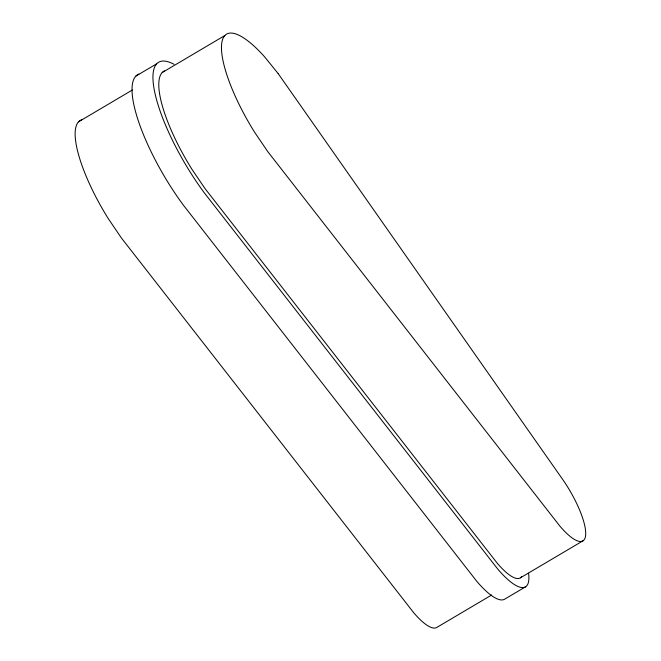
<?xml version="1.0" encoding="UTF-8"?>
<svg xmlns="http://www.w3.org/2000/svg" width="661" height="661" viewBox="0 0 661 661"><rect width="100%" height="100%" fill="white"/><g stroke="black" fill="none" stroke-linecap="round" stroke-linejoin="round"><path stroke-width="0.99" d="M135.802 76.155L156.69 63.803M78.519 121.839L132.365 90.003M162.168 72.578L224.839 35.529M520.414 577.813L583.085 540.764M491.668 594.999L436.938 627.355A50.55 14.385 59.4 0 1 413.612 612.598L121.434 238.026L108.239 218.56A91.053 25.911 59.4 0 1 81.79 119.757M525.735 586.712L504.839 599.064A60.754 17.293 59.4 0 1 476.804 581.333L183.378 205.141A101.257 28.82 59.4 0 1 138.917 74.024M174.041 64.307A101.257 28.82 59.4 0 0 155.327 94.862A101.257 28.82 59.4 0 0 204.266 192.789L497.692 568.981A60.754 17.293 59.4 0 0 528.569 573.244M521.521 576.739A50.385 14.335 59.4 0 1 497.163 563.106L205.009 188.559L191.83 169.125A90.888 25.87 59.4 0 1 164.515 70.859M278.207 73.652L264.664 56.896A90.888 25.87 59.4 0 0 221.732 43.246A90.888 25.87 59.4 0 0 254.502 132.076L267.68 151.509L559.834 526.057A50.385 14.335 59.4 0 0 585.687 534.41A50.385 14.335 59.4 0 0 562.09 478.605L278.207 73.652"/></g></svg>
